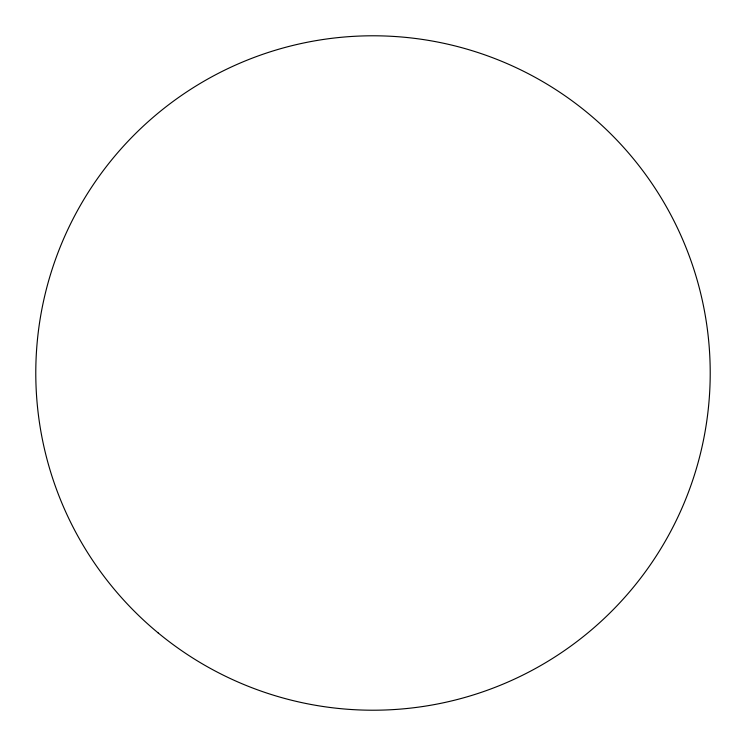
<?xml version="1.0" encoding="UTF-8"?>
<svg xmlns="http://www.w3.org/2000/svg" width="746" height="746" viewBox="0 0 746 746"><rect width="100%" height="100%" fill="white"/><g stroke="black" fill="none" stroke-linecap="round" stroke-linejoin="round"><path stroke-width="1.12" d="M158.217 632.972A337.22 337.22 0 0 0 705.529 429.015A337.22 337.22 0 0 0 255.244 57.013A337.22 337.22 0 0 0 158.217 632.972"/></g></svg>
